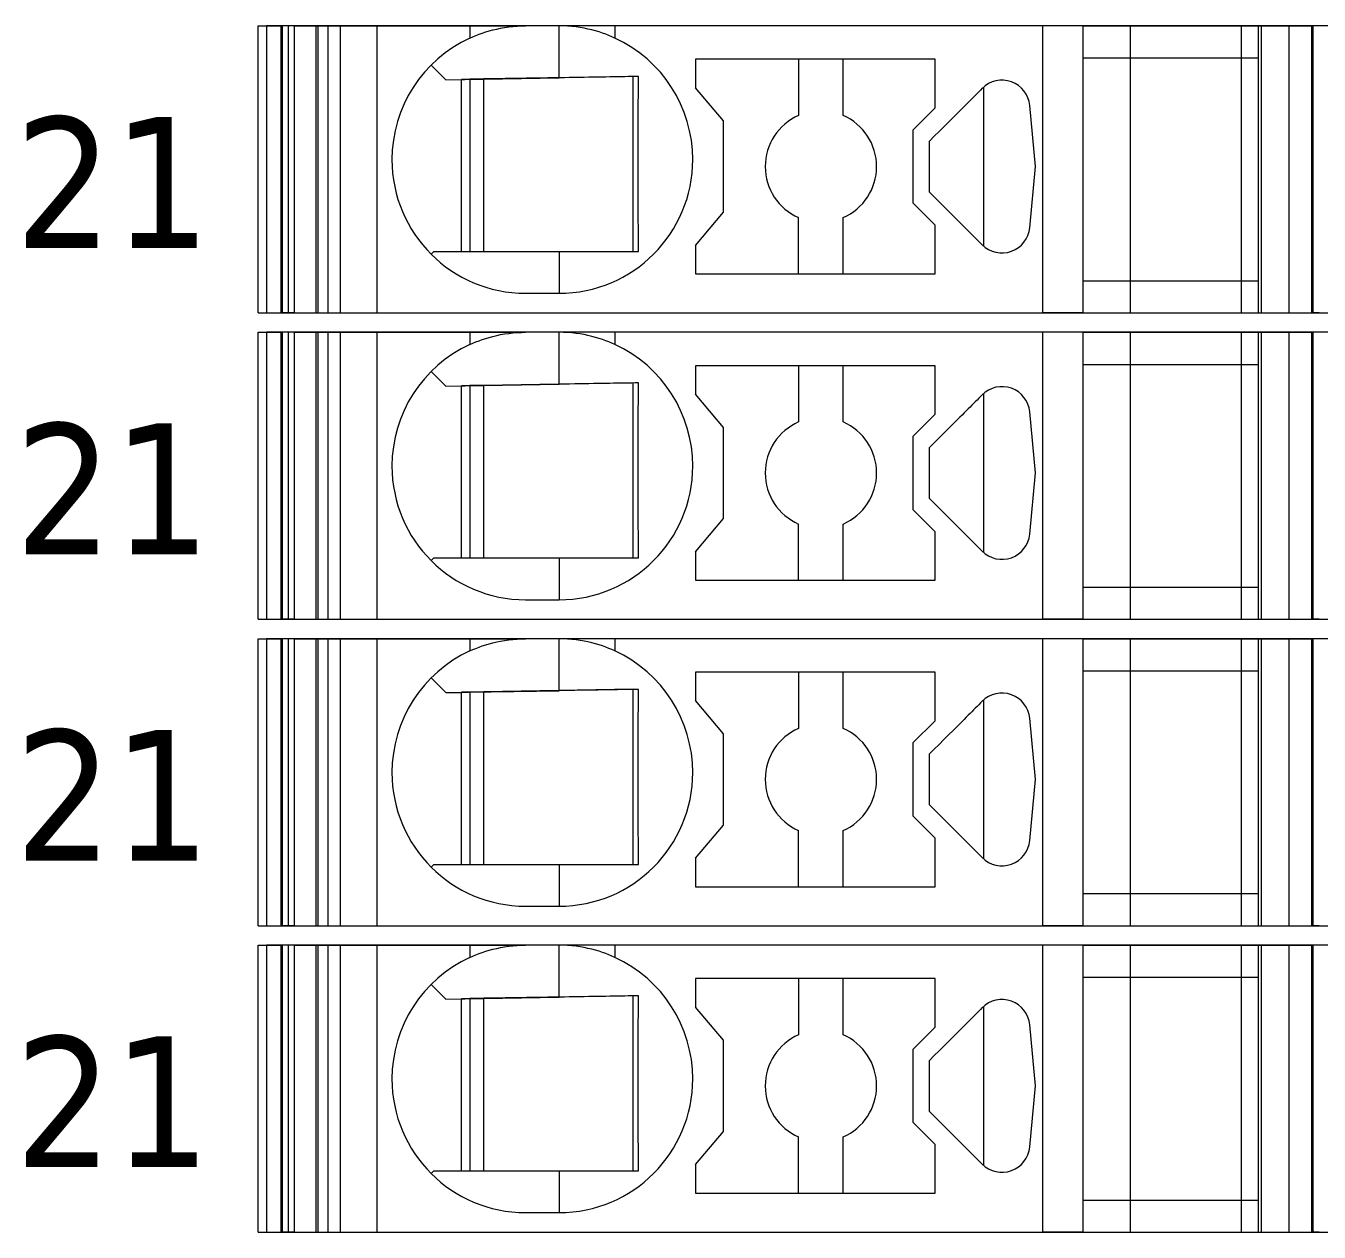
# Model space of a CAD drawing. Header units: millimetres. Extents: x 0 to 1680, y 0 to 1188.
# Drawn here: x 869.68 to 892.89, y 307.35 to 329 of the extents above; entities that cross this region are included whole.
import ezdxf
from ezdxf.enums import TextEntityAlignment as Align

# ---------------------------------------------------------------- set-up
doc = ezdxf.new("R2010")
doc.units = ezdxf.units.MM
for name, color, linetype, lineweight in [('EPLAN309', 5, 'Continuous', 5), ('EPLAN493', 5, 'Continuous', 5), ('MAIN-1', 7, 'Continuous', 5), ('MAIN-2', 7, 'Continuous', 5)]:
    doc.layers.add(name, color=color, linetype=linetype, lineweight=lineweight)
doc.styles.add('Tahoma', font='')
doc.styles.get('Tahoma').set_extended_font_data('Tahoma')

# ---------------------------------------------------------------- blocks, each defined once
blk = doc.blocks.new('EPLSYM_LibrarySPECIAL_Symbol12_Variant0_Placement8_14')
at = {"layer": 'EPLAN309', "lineweight": 13, "ltscale": 16}
blk.add_lwpolyline([(0, -5.15), (68.15, -5.15), (68.15, 0), (0, 0)], close=True, dxfattribs=at)
at = {"layer": 'EPLAN493', "color": 5, "style": 'Tahoma'}
blk.add_attdef('17_20450', text='', height=2.3478, dxfattribs=at).set_placement((0, -21.83478), align=Align.MIDDLE_RIGHT)
blk = doc.blocks.new('EPLSYM_LibrarySPECIAL_Symbol12_Variant0_Placement8_15')
at = {"layer": 'EPLAN309', "lineweight": 13, "ltscale": 16}
blk.add_lwpolyline([(0, -5.15), (68.15, -5.15), (68.15, 0), (0, 0)], close=True, dxfattribs=at)
at = {"layer": 'EPLAN493', "color": 5, "style": 'Tahoma'}
blk.add_attdef('17_20450', text='', height=2.3478, dxfattribs=at).set_placement((0, -21.83478), align=Align.MIDDLE_RIGHT)
blk = doc.blocks.new('EPLSYM_LibrarySPECIAL_Symbol12_Variant0_Placement8_16')
at = {"layer": 'EPLAN309', "lineweight": 13, "ltscale": 16}
blk.add_lwpolyline([(0, -5.15), (68.15, -5.15), (68.15, 0), (0, 0)], close=True, dxfattribs=at)
at = {"layer": 'EPLAN493', "color": 5, "style": 'Tahoma'}
blk.add_attdef('17_20450', text='', height=2.3478, dxfattribs=at).set_placement((0, -21.83478), align=Align.MIDDLE_RIGHT)
blk = doc.blocks.new('EPLSYM_LibrarySPECIAL_Symbol12_Variant0_Placement8_17')
at = {"layer": 'EPLAN309', "lineweight": 13, "ltscale": 16}
blk.add_lwpolyline([(0, -5.15), (68.15, -5.15), (68.15, 0), (0, 0)], close=True, dxfattribs=at)
at = {"layer": 'EPLAN493', "color": 5, "style": 'Tahoma'}
blk.add_attdef('17_20450', text='', height=2.3478, dxfattribs=at).set_placement((0, -21.83478), align=Align.MIDDLE_RIGHT)

msp = doc.modelspace()

# ---------------------------------------------------------------- linework, layer by layer
at = {"layer": 'MAIN-1'}
for p, q in [((873.85, 329), (874.284, 329)), ((873.85, 323.85), (873.85, 329)), ((874.393, 329), (874.284, 329)), ((874.284, 323.85), (874.284, 329)), ((874.501, 329), (874.393, 329)), ((874.393, 323.85), (874.393, 329)), ((874.501, 329), (877.65, 329)), ((874.501, 323.85), (874.501, 329)), ((877.65, 329), (878.65, 329)), ((877.65, 329), (877.65, 328.782)), ((878.131, 328.943), (878.201, 328.958)), ((878.201, 328.958), (878.272, 328.97)), ((878.272, 328.97), (878.346, 328.981)), ((878.346, 328.981), (878.421, 328.989)), ((878.421, 328.989), (878.497, 328.995)), ((878.497, 328.995), (878.573, 328.999)), ((878.573, 328.999), (878.65, 329)), ((879.25, 329), (878.65, 329)), ((879.327, 328.999), (879.25, 329)), ((880.25, 329), (879.25, 329)), ((879.25, 328.068), (879.25, 329)), ((879.403, 328.995), (879.327, 328.999)), ((879.479, 328.989), (879.403, 328.995)), ((879.554, 328.981), (879.479, 328.989)), ((879.628, 328.97), (879.554, 328.981)), ((879.699, 328.958), (879.628, 328.97)), ((879.769, 328.943), (879.699, 328.958)), ((887.932, 329), (880.25, 329)), ((880.25, 329), (880.25, 328.782)), ((888.65, 329), (887.932, 329)), ((887.932, 323.85), (887.932, 329)), ((888.65, 329), (891.8, 329)), ((888.65, 329), (888.65, 323.85)), ((891.8, 329), (892.35, 329)), ((891.8, 329), (891.8, 323.85)), ((892.35, 329), (892.784, 329)), ((892.35, 329), (892.35, 323.85)), ((892.893, 329), (892.784, 329)), ((892.784, 323.85), (892.784, 329)), ((877.65, 328.782), (877.702, 328.805)), ((877.702, 328.805), (877.756, 328.827)), ((877.756, 328.827), (877.813, 328.849)), ((877.813, 328.849), (877.872, 328.87)), ((877.872, 328.87), (877.933, 328.89)), ((877.933, 328.89), (877.997, 328.909)), ((877.997, 328.909), (878.063, 328.927)), ((878.063, 328.927), (878.131, 328.943)), ((879.837, 328.927), (879.769, 328.943)), ((879.903, 328.909), (879.837, 328.927)), ((879.967, 328.89), (879.903, 328.909)), ((880.028, 328.87), (879.967, 328.89)), ((880.087, 328.849), (880.028, 328.87)), ((880.144, 328.827), (880.087, 328.849)), ((880.198, 328.805), (880.144, 328.827)), ((880.25, 328.782), (880.198, 328.805)), ((876.953, 328.297), (877.217, 328.033)), ((881.7, 328.4), (881.7, 327.889)), ((886, 328.4), (881.7, 328.4)), ((883.55, 328.4), (883.55, 327.392)), ((884.35, 327.392), (884.35, 328.4)), ((886, 327.529), (886, 328.4)), ((888.65, 328.425), (891.8, 328.425)), ((877.217, 328.033), (879.25, 328.068)), ((877.5, 324.95), (877.5, 328.038)), ((877.65, 328.04), (877.65, 324.95)), ((877.9, 324.95), (877.9, 328.045)), ((879.345, 328.07), (879.25, 328.068)), ((879.438, 328.071), (879.345, 328.07)), ((879.53, 328.073), (879.438, 328.071)), ((879.618, 328.075), (879.53, 328.073)), ((879.703, 328.076), (879.618, 328.075)), ((879.786, 328.077), (879.703, 328.076)), ((879.865, 328.079), (879.786, 328.077)), ((879.943, 328.08), (879.865, 328.079)), ((880.017, 328.081), (879.943, 328.08)), ((880.09, 328.082), (880.017, 328.081)), ((880.16, 328.084), (880.09, 328.082)), ((880.229, 328.085), (880.16, 328.084)), ((880.297, 328.086), (880.229, 328.085)), ((880.363, 328.087), (880.297, 328.086)), ((880.428, 328.088), (880.363, 328.087)), ((880.491, 328.089), (880.428, 328.088)), ((880.554, 328.09), (880.491, 328.089)), ((880.615, 328.091), (880.554, 328.09)), ((880.579, 324.95), (880.579, 328.091)), ((880.676, 328.092), (880.615, 328.091)), ((880.676, 328.022), (880.676, 328.092)), ((880.673, 327.803), (880.674, 327.877)), ((880.673, 327.727), (880.673, 327.803)), ((880.674, 327.877), (880.675, 327.95)), ((880.675, 327.95), (880.676, 328.022)), ((882.2, 327.293), (881.7, 327.889)), ((886.784, 327.816), (886.752, 327.785)), ((886.815, 327.847), (886.784, 327.816)), ((886.846, 327.879), (886.815, 327.847)), ((886.867, 327.898), (886.867, 325.052)), ((880.67, 327.488), (880.671, 327.57)), ((880.671, 327.57), (880.672, 327.649)), ((880.672, 327.649), (880.673, 327.727)), ((886.558, 327.59), (886.521, 327.553)), ((886.594, 327.626), (886.558, 327.59)), ((886.627, 327.659), (886.594, 327.626)), ((886.658, 327.691), (886.627, 327.659)), ((886.69, 327.722), (886.658, 327.691)), ((886.721, 327.753), (886.69, 327.722)), ((886.752, 327.785), (886.721, 327.753)), ((887.802, 326.475), (887.698, 327.572)), ((880.669, 327.317), (880.67, 327.404)), ((880.67, 327.404), (880.67, 327.488)), ((885.6, 327.129), (886, 327.529)), ((886.323, 327.356), (886.242, 327.274)), ((886.402, 327.434), (886.323, 327.356)), ((886.443, 327.475), (886.402, 327.434)), ((886.483, 327.515), (886.443, 327.475)), ((886.521, 327.553), (886.483, 327.515)), ((880.668, 327.132), (880.669, 327.226)), ((880.668, 327.034), (880.668, 327.132)), ((880.669, 327.226), (880.669, 327.317)), ((882.2, 325.657), (882.2, 327.293)), ((885.6, 327.129), (885.6, 325.821)), ((886.072, 327.104), (885.986, 327.018)), ((886.158, 327.19), (886.072, 327.104)), ((886.242, 327.274), (886.158, 327.19)), ((880.667, 326.931), (880.668, 327.034)), ((880.667, 326.824), (880.667, 326.931)), ((885.986, 327.018), (885.9, 326.932)), ((885.9, 326.802), (885.9, 326.932)), ((880.667, 326.713), (880.667, 326.824)), ((880.667, 326.6), (880.667, 326.713)), ((885.9, 326.671), (885.9, 326.802)), ((885.9, 326.54), (885.9, 326.671)), ((880.667, 326.479), (880.667, 326.6)), ((880.667, 326.361), (880.667, 326.479)), ((885.9, 326.41), (885.9, 326.54)), ((885.9, 326.279), (885.9, 326.41)), ((887.698, 325.378), (887.802, 326.475)), ((880.667, 326.247), (880.667, 326.361)), ((880.668, 326.138), (880.667, 326.247)), ((885.9, 326.148), (885.9, 326.279)), ((880.668, 326.034), (880.668, 326.138)), ((880.669, 325.934), (880.668, 326.034)), ((885.9, 326.018), (885.9, 326.148)), ((885.9, 326.018), (886.846, 325.071)), ((880.669, 325.839), (880.669, 325.934)), ((880.67, 325.748), (880.669, 325.839)), ((880.671, 325.659), (880.67, 325.748)), ((886, 325.421), (885.6, 325.821)), ((880.672, 325.573), (880.671, 325.659)), ((880.672, 325.49), (880.672, 325.573)), ((880.673, 325.408), (880.672, 325.49)), ((881.7, 325.061), (882.2, 325.657)), ((883.55, 324.55), (883.55, 325.558)), ((884.35, 324.55), (884.35, 325.558)), ((880.674, 325.329), (880.673, 325.408)), ((880.675, 325.25), (880.674, 325.329)), ((880.676, 325.174), (880.675, 325.25)), ((886, 324.55), (886, 325.421)), ((880.676, 325.098), (880.676, 325.174)), ((880.677, 325.024), (880.676, 325.098)), ((880.678, 324.95), (880.677, 325.024)), ((881.7, 325.061), (881.7, 324.55)), ((877, 324.95), (876.953, 324.903)), ((877, 324.95), (879.25, 324.95)), ((879.25, 324.95), (879.342, 324.95)), ((879.25, 324.95), (879.25, 324.2)), ((879.342, 324.95), (879.433, 324.95)), ((879.433, 324.95), (879.523, 324.95)), ((879.523, 324.95), (879.61, 324.95)), ((879.61, 324.95), (879.695, 324.95)), ((879.695, 324.95), (879.778, 324.95)), ((879.778, 324.95), (879.858, 324.95)), ((879.858, 324.95), (879.936, 324.95)), ((879.936, 324.95), (880.011, 324.95)), ((880.011, 324.95), (880.085, 324.95)), ((880.085, 324.95), (880.157, 324.95)), ((880.157, 324.95), (880.226, 324.95)), ((880.226, 324.95), (880.295, 324.95)), ((880.295, 324.95), (880.361, 324.95)), ((880.361, 324.95), (880.427, 324.95)), ((880.427, 324.95), (880.491, 324.95)), ((880.491, 324.95), (880.555, 324.95)), ((880.555, 324.95), (880.617, 324.95)), ((880.617, 324.95), (880.678, 324.95)), ((881.7, 324.55), (886, 324.55)), ((888.65, 324.425), (891.8, 324.425)), ((878.65, 324.2), (879.25, 324.2)), ((873.85, 323.85), (874.284, 323.85)), ((874.393, 323.85), (874.284, 323.85)), ((874.501, 323.85), (874.393, 323.85)), ((874.501, 323.85), (887.932, 323.85)), ((888.65, 323.85), (887.932, 323.85)), ((888.65, 323.85), (891.8, 323.85)), ((891.8, 323.85), (892.35, 323.85)), ((892.35, 323.85), (892.784, 323.85)), ((892.893, 323.85), (892.784, 323.85)), ((873.85, 323.5), (874.284, 323.5)), ((873.85, 318.35), (873.85, 323.5)), ((874.393, 323.5), (874.284, 323.5)), ((874.284, 318.35), (874.284, 323.5)), ((874.501, 323.5), (874.393, 323.5)), ((874.393, 318.35), (874.393, 323.5)), ((874.501, 323.5), (877.65, 323.5)), ((874.501, 318.35), (874.501, 323.5)), ((877.65, 323.5), (878.65, 323.5)), ((877.65, 323.5), (877.65, 323.282)), ((877.872, 323.37), (877.933, 323.39)), ((877.933, 323.39), (877.997, 323.409)), ((877.997, 323.409), (878.063, 323.427)), ((878.063, 323.427), (878.131, 323.443)), ((878.131, 323.443), (878.201, 323.458)), ((878.201, 323.458), (878.272, 323.47)), ((878.272, 323.47), (878.346, 323.481)), ((878.346, 323.481), (878.421, 323.489)), ((878.421, 323.489), (878.497, 323.495)), ((878.497, 323.495), (878.573, 323.499)), ((878.573, 323.499), (878.65, 323.5)), ((879.25, 323.5), (878.65, 323.5)), ((879.327, 323.499), (879.25, 323.5)), ((880.25, 323.5), (879.25, 323.5)), ((879.25, 322.568), (879.25, 323.5)), ((879.403, 323.495), (879.327, 323.499)), ((879.479, 323.489), (879.403, 323.495)), ((879.554, 323.481), (879.479, 323.489)), ((879.628, 323.47), (879.554, 323.481)), ((879.699, 323.458), (879.628, 323.47)), ((879.769, 323.443), (879.699, 323.458)), ((879.837, 323.427), (879.769, 323.443)), ((879.903, 323.409), (879.837, 323.427)), ((879.967, 323.39), (879.903, 323.409)), ((880.028, 323.37), (879.967, 323.39)), ((887.932, 323.5), (880.25, 323.5)), ((880.25, 323.5), (880.25, 323.282)), ((888.65, 323.5), (887.932, 323.5)), ((887.932, 318.35), (887.932, 323.5)), ((888.65, 323.5), (891.8, 323.5)), ((888.65, 323.5), (888.65, 318.35)), ((891.8, 323.5), (892.35, 323.5)), ((891.8, 323.5), (891.8, 318.35)), ((892.35, 323.5), (892.784, 323.5)), ((892.35, 323.5), (892.35, 318.35)), ((892.893, 323.5), (892.784, 323.5)), ((892.784, 318.35), (892.784, 323.5)), ((877.65, 323.282), (877.702, 323.305)), ((877.702, 323.305), (877.756, 323.327)), ((877.756, 323.327), (877.813, 323.349)), ((877.813, 323.349), (877.872, 323.37)), ((880.087, 323.349), (880.028, 323.37)), ((880.144, 323.327), (880.087, 323.349)), ((880.198, 323.305), (880.144, 323.327)), ((880.25, 323.282), (880.198, 323.305)), ((888.65, 322.925), (891.8, 322.925)), ((876.953, 322.797), (877.217, 322.533)), ((881.7, 322.9), (881.7, 322.389)), ((886, 322.9), (881.7, 322.9)), ((883.55, 322.9), (883.55, 321.892)), ((884.35, 321.892), (884.35, 322.9)), ((886, 322.029), (886, 322.9)), ((877.217, 322.533), (879.25, 322.568)), ((877.5, 319.45), (877.5, 322.538)), ((877.65, 322.54), (877.65, 319.45)), ((877.9, 319.45), (877.9, 322.545)), ((879.345, 322.57), (879.25, 322.568)), ((879.438, 322.571), (879.345, 322.57)), ((879.53, 322.573), (879.438, 322.571)), ((879.618, 322.575), (879.53, 322.573)), ((879.703, 322.576), (879.618, 322.575)), ((879.786, 322.577), (879.703, 322.576)), ((879.865, 322.579), (879.786, 322.577)), ((879.943, 322.58), (879.865, 322.579)), ((880.017, 322.581), (879.943, 322.58)), ((880.09, 322.582), (880.017, 322.581)), ((880.16, 322.584), (880.09, 322.582)), ((880.229, 322.585), (880.16, 322.584)), ((880.297, 322.586), (880.229, 322.585)), ((880.363, 322.587), (880.297, 322.586)), ((880.428, 322.588), (880.363, 322.587)), ((880.491, 322.589), (880.428, 322.588)), ((880.554, 322.59), (880.491, 322.589)), ((880.615, 322.591), (880.554, 322.59)), ((880.579, 319.45), (880.579, 322.591)), ((880.676, 322.592), (880.615, 322.591)), ((880.675, 322.45), (880.676, 322.522)), ((880.676, 322.522), (880.676, 322.592)), ((880.672, 322.149), (880.673, 322.227)), ((880.673, 322.303), (880.674, 322.377)), ((880.673, 322.227), (880.673, 322.303)), ((880.674, 322.377), (880.675, 322.45)), ((882.2, 321.793), (881.7, 322.389)), ((886.721, 322.253), (886.69, 322.222)), ((886.752, 322.285), (886.721, 322.253)), ((886.784, 322.316), (886.752, 322.285)), ((886.815, 322.347), (886.784, 322.316)), ((886.846, 322.379), (886.815, 322.347)), ((886.867, 322.398), (886.867, 319.552)), ((880.67, 321.988), (880.671, 322.07)), ((880.671, 322.07), (880.672, 322.149)), ((885.6, 321.629), (886, 322.029)), ((886.483, 322.015), (886.443, 321.975)), ((886.521, 322.053), (886.483, 322.015)), ((886.558, 322.09), (886.521, 322.053)), ((886.594, 322.126), (886.558, 322.09)), ((886.627, 322.159), (886.594, 322.126)), ((886.658, 322.191), (886.627, 322.159)), ((886.69, 322.222), (886.658, 322.191)), ((887.802, 320.975), (887.698, 322.072)), ((880.669, 321.817), (880.67, 321.904)), ((880.669, 321.726), (880.669, 321.817)), ((880.67, 321.904), (880.67, 321.988)), ((882.2, 320.157), (882.2, 321.793)), ((886.242, 321.774), (886.158, 321.69)), ((886.323, 321.856), (886.242, 321.774)), ((886.402, 321.934), (886.323, 321.856)), ((886.443, 321.975), (886.402, 321.934)), ((880.667, 321.431), (880.668, 321.534)), ((880.668, 321.632), (880.669, 321.726)), ((880.668, 321.534), (880.668, 321.632)), ((885.6, 321.629), (885.6, 320.321)), ((886.072, 321.604), (885.986, 321.518)), ((886.158, 321.69), (886.072, 321.604)), ((880.667, 321.324), (880.667, 321.431)), ((880.667, 321.213), (880.667, 321.324)), ((885.986, 321.518), (885.9, 321.432)), ((885.9, 321.302), (885.9, 321.432)), ((885.9, 321.171), (885.9, 321.302)), ((880.667, 321.1), (880.667, 321.213)), ((880.667, 320.979), (880.667, 321.1)), ((885.9, 321.04), (885.9, 321.171)), ((880.667, 320.861), (880.667, 320.979)), ((880.667, 320.747), (880.667, 320.861)), ((885.9, 320.91), (885.9, 321.04)), ((885.9, 320.779), (885.9, 320.91)), ((887.698, 319.878), (887.802, 320.975)), ((880.668, 320.638), (880.667, 320.747)), ((880.668, 320.534), (880.668, 320.638)), ((885.9, 320.648), (885.9, 320.779)), ((885.9, 320.518), (885.9, 320.648)), ((880.669, 320.434), (880.668, 320.534)), ((880.669, 320.339), (880.669, 320.434)), ((885.9, 320.518), (886.846, 319.571)), ((880.67, 320.248), (880.669, 320.339)), ((880.671, 320.159), (880.67, 320.248)), ((880.672, 320.073), (880.671, 320.159)), ((881.7, 319.561), (882.2, 320.157)), ((886, 319.921), (885.6, 320.321)), ((880.672, 319.99), (880.672, 320.073)), ((880.673, 319.908), (880.672, 319.99)), ((880.674, 319.829), (880.673, 319.908)), ((883.55, 319.05), (883.55, 320.058)), ((884.35, 319.05), (884.35, 320.058)), ((886, 319.05), (886, 319.921)), ((880.675, 319.75), (880.674, 319.829)), ((880.676, 319.674), (880.675, 319.75)), ((880.676, 319.598), (880.676, 319.674)), ((877, 319.45), (876.953, 319.403)), ((877, 319.45), (879.25, 319.45)), ((879.25, 319.45), (879.342, 319.45)), ((879.25, 319.45), (879.25, 318.7)), ((879.342, 319.45), (879.433, 319.45)), ((879.433, 319.45), (879.523, 319.45)), ((879.523, 319.45), (879.61, 319.45)), ((879.61, 319.45), (879.695, 319.45)), ((879.695, 319.45), (879.778, 319.45)), ((879.778, 319.45), (879.858, 319.45)), ((879.858, 319.45), (879.936, 319.45)), ((879.936, 319.45), (880.011, 319.45)), ((880.011, 319.45), (880.085, 319.45)), ((880.085, 319.45), (880.157, 319.45)), ((880.157, 319.45), (880.226, 319.45)), ((880.226, 319.45), (880.295, 319.45)), ((880.295, 319.45), (880.361, 319.45)), ((880.361, 319.45), (880.427, 319.45)), ((880.427, 319.45), (880.491, 319.45)), ((880.491, 319.45), (880.555, 319.45)), ((880.555, 319.45), (880.617, 319.45)), ((880.617, 319.45), (880.678, 319.45)), ((880.677, 319.524), (880.676, 319.598)), ((880.678, 319.45), (880.677, 319.524)), ((881.7, 319.561), (881.7, 319.05)), ((881.7, 319.05), (886, 319.05)), ((888.65, 318.925), (891.8, 318.925)), ((878.65, 318.7), (879.25, 318.7)), ((873.85, 318.35), (874.284, 318.35)), ((874.393, 318.35), (874.284, 318.35)), ((874.501, 318.35), (874.393, 318.35)), ((874.501, 318.35), (887.932, 318.35)), ((888.65, 318.35), (887.932, 318.35)), ((888.65, 318.35), (891.8, 318.35)), ((891.8, 318.35), (892.35, 318.35)), ((892.35, 318.35), (892.784, 318.35)), ((892.893, 318.35), (892.784, 318.35)), ((873.85, 318), (874.284, 318)), ((873.85, 312.85), (873.85, 318)), ((874.393, 318), (874.284, 318)), ((874.284, 312.85), (874.284, 318)), ((874.501, 318), (874.393, 318)), ((874.393, 312.85), (874.393, 318)), ((874.501, 318), (877.65, 318)), ((874.501, 312.85), (874.501, 318)), ((877.65, 318), (878.65, 318)), ((877.65, 318), (877.65, 317.782)), ((877.702, 317.805), (877.756, 317.827)), ((877.756, 317.827), (877.813, 317.849)), ((877.813, 317.849), (877.872, 317.87)), ((877.872, 317.87), (877.933, 317.89)), ((877.933, 317.89), (877.997, 317.909)), ((877.997, 317.909), (878.063, 317.927)), ((878.063, 317.927), (878.131, 317.943)), ((878.131, 317.943), (878.201, 317.958)), ((878.201, 317.958), (878.272, 317.97)), ((878.272, 317.97), (878.346, 317.981)), ((878.346, 317.981), (878.421, 317.989)), ((878.421, 317.989), (878.497, 317.995)), ((878.497, 317.995), (878.573, 317.999)), ((878.573, 317.999), (878.65, 318)), ((879.25, 318), (878.65, 318)), ((879.327, 317.999), (879.25, 318)), ((880.25, 318), (879.25, 318)), ((879.25, 317.068), (879.25, 318)), ((879.403, 317.995), (879.327, 317.999)), ((879.479, 317.989), (879.403, 317.995)), ((879.554, 317.981), (879.479, 317.989)), ((879.628, 317.97), (879.554, 317.981)), ((879.699, 317.958), (879.628, 317.97)), ((879.769, 317.943), (879.699, 317.958)), ((879.837, 317.927), (879.769, 317.943)), ((879.903, 317.909), (879.837, 317.927)), ((879.967, 317.89), (879.903, 317.909)), ((880.028, 317.87), (879.967, 317.89)), ((880.087, 317.849), (880.028, 317.87)), ((880.144, 317.827), (880.087, 317.849)), ((880.198, 317.805), (880.144, 317.827)), ((887.932, 318), (880.25, 318)), ((880.25, 318), (880.25, 317.782)), ((888.65, 318), (887.932, 318)), ((887.932, 312.85), (887.932, 318)), ((888.65, 318), (891.8, 318)), ((888.65, 318), (888.65, 312.85)), ((891.8, 318), (892.35, 318)), ((891.8, 318), (891.8, 312.85)), ((892.35, 318), (892.784, 318)), ((892.35, 318), (892.35, 312.85)), ((892.893, 318), (892.784, 318)), ((892.784, 312.85), (892.784, 318)), ((877.65, 317.782), (877.702, 317.805)), ((880.25, 317.782), (880.198, 317.805)), ((881.7, 317.4), (881.7, 316.889)), ((886, 317.4), (881.7, 317.4)), ((883.55, 317.4), (883.55, 316.392)), ((884.35, 316.392), (884.35, 317.4)), ((886, 316.529), (886, 317.4)), ((888.65, 317.425), (891.8, 317.425)), ((876.953, 317.297), (877.217, 317.033)), ((877.217, 317.033), (879.25, 317.068)), ((877.5, 313.95), (877.5, 317.038)), ((877.65, 317.04), (877.65, 313.95)), ((877.9, 313.95), (877.9, 317.045)), ((879.345, 317.07), (879.25, 317.068)), ((879.438, 317.071), (879.345, 317.07)), ((879.53, 317.073), (879.438, 317.071)), ((879.618, 317.075), (879.53, 317.073)), ((879.703, 317.076), (879.618, 317.075)), ((879.786, 317.077), (879.703, 317.076)), ((879.865, 317.079), (879.786, 317.077)), ((879.943, 317.08), (879.865, 317.079)), ((880.017, 317.081), (879.943, 317.08)), ((880.09, 317.082), (880.017, 317.081)), ((880.16, 317.084), (880.09, 317.082)), ((880.229, 317.085), (880.16, 317.084)), ((880.297, 317.086), (880.229, 317.085)), ((880.363, 317.087), (880.297, 317.086)), ((880.428, 317.088), (880.363, 317.087)), ((880.491, 317.089), (880.428, 317.088)), ((880.554, 317.09), (880.491, 317.089)), ((880.615, 317.091), (880.554, 317.09)), ((880.579, 313.95), (880.579, 317.091)), ((880.676, 317.092), (880.615, 317.091)), ((880.674, 316.877), (880.675, 316.95)), ((880.675, 316.95), (880.676, 317.022)), ((880.676, 317.022), (880.676, 317.092)), ((882.2, 316.293), (881.7, 316.889)), ((886.867, 316.898), (886.867, 314.052)), ((880.672, 316.649), (880.673, 316.727)), ((880.673, 316.803), (880.674, 316.877)), ((880.673, 316.727), (880.673, 316.803)), ((886.627, 316.659), (886.594, 316.626)), ((886.658, 316.691), (886.627, 316.659)), ((886.69, 316.722), (886.658, 316.691)), ((886.721, 316.753), (886.69, 316.722)), ((886.752, 316.785), (886.721, 316.753)), ((886.784, 316.816), (886.752, 316.785)), ((886.815, 316.847), (886.784, 316.816)), ((886.846, 316.879), (886.815, 316.847)), ((880.67, 316.488), (880.671, 316.57)), ((880.67, 316.404), (880.67, 316.488)), ((880.671, 316.57), (880.672, 316.649)), ((885.6, 316.129), (886, 316.529)), ((886.402, 316.434), (886.323, 316.356)), ((886.443, 316.475), (886.402, 316.434)), ((886.483, 316.515), (886.443, 316.475)), ((886.521, 316.553), (886.483, 316.515)), ((886.558, 316.59), (886.521, 316.553)), ((886.594, 316.626), (886.558, 316.59)), ((887.802, 315.475), (887.698, 316.572)), ((880.668, 316.132), (880.669, 316.226)), ((880.669, 316.317), (880.67, 316.404)), ((880.669, 316.226), (880.669, 316.317)), ((882.2, 314.657), (882.2, 316.293)), ((886.158, 316.19), (886.072, 316.104)), ((886.242, 316.274), (886.158, 316.19)), ((886.323, 316.356), (886.242, 316.274)), ((880.667, 315.931), (880.668, 316.034)), ((880.668, 316.034), (880.668, 316.132)), ((885.6, 316.129), (885.6, 314.821)), ((885.986, 316.018), (885.9, 315.932)), ((886.072, 316.104), (885.986, 316.018)), ((880.667, 315.824), (880.667, 315.931)), ((880.667, 315.713), (880.667, 315.824)), ((885.9, 315.802), (885.9, 315.932)), ((885.9, 315.671), (885.9, 315.802)), ((880.667, 315.6), (880.667, 315.713)), ((880.667, 315.479), (880.667, 315.6)), ((885.9, 315.54), (885.9, 315.671)), ((885.9, 315.41), (885.9, 315.54)), ((880.667, 315.361), (880.667, 315.479)), ((880.667, 315.247), (880.667, 315.361)), ((885.9, 315.279), (885.9, 315.41)), ((885.9, 315.148), (885.9, 315.279)), ((887.698, 314.378), (887.802, 315.475)), ((880.668, 315.138), (880.667, 315.247)), ((880.668, 315.034), (880.668, 315.138)), ((880.669, 314.934), (880.668, 315.034)), ((885.9, 315.018), (885.9, 315.148)), ((880.669, 314.839), (880.669, 314.934)), ((880.67, 314.748), (880.669, 314.839)), ((886, 314.421), (885.6, 314.821)), ((885.9, 315.018), (886.846, 314.071)), ((880.671, 314.659), (880.67, 314.748)), ((880.672, 314.573), (880.671, 314.659)), ((880.672, 314.49), (880.672, 314.573)), ((881.7, 314.061), (882.2, 314.657)), ((880.673, 314.408), (880.672, 314.49)), ((880.674, 314.329), (880.673, 314.408)), ((883.55, 313.55), (883.55, 314.558)), ((884.35, 313.55), (884.35, 314.558)), ((886, 313.55), (886, 314.421)), ((880.675, 314.25), (880.674, 314.329)), ((880.676, 314.174), (880.675, 314.25)), ((880.676, 314.098), (880.676, 314.174)), ((880.677, 314.024), (880.676, 314.098)), ((877, 313.95), (876.953, 313.903)), ((877, 313.95), (879.25, 313.95)), ((879.25, 313.95), (879.342, 313.95)), ((879.25, 313.95), (879.25, 313.2)), ((879.342, 313.95), (879.433, 313.95)), ((879.433, 313.95), (879.523, 313.95)), ((879.523, 313.95), (879.61, 313.95)), ((879.61, 313.95), (879.695, 313.95)), ((879.695, 313.95), (879.778, 313.95)), ((879.778, 313.95), (879.858, 313.95)), ((879.858, 313.95), (879.936, 313.95)), ((879.936, 313.95), (880.011, 313.95)), ((880.011, 313.95), (880.085, 313.95)), ((880.085, 313.95), (880.157, 313.95)), ((880.157, 313.95), (880.226, 313.95)), ((880.226, 313.95), (880.295, 313.95)), ((880.295, 313.95), (880.361, 313.95)), ((880.361, 313.95), (880.427, 313.95)), ((880.427, 313.95), (880.491, 313.95)), ((880.491, 313.95), (880.555, 313.95)), ((880.555, 313.95), (880.617, 313.95)), ((880.617, 313.95), (880.678, 313.95)), ((880.678, 313.95), (880.677, 314.024)), ((881.7, 314.061), (881.7, 313.55)), ((881.7, 313.55), (886, 313.55)), ((888.65, 313.425), (891.8, 313.425)), ((878.65, 313.2), (879.25, 313.2)), ((873.85, 312.85), (874.284, 312.85)), ((874.393, 312.85), (874.284, 312.85)), ((874.501, 312.85), (874.393, 312.85)), ((874.501, 312.85), (887.932, 312.85)), ((888.65, 312.85), (887.932, 312.85)), ((888.65, 312.85), (891.8, 312.85)), ((891.8, 312.85), (892.35, 312.85)), ((892.35, 312.85), (892.784, 312.85)), ((892.893, 312.85), (892.784, 312.85)), ((873.85, 312.5), (874.284, 312.5)), ((873.85, 307.35), (873.85, 312.5)), ((874.393, 312.5), (874.284, 312.5)), ((874.284, 307.35), (874.284, 312.5)), ((874.501, 312.5), (874.393, 312.5)), ((874.393, 307.35), (874.393, 312.5)), ((874.501, 312.5), (877.65, 312.5)), ((874.501, 307.35), (874.501, 312.5)), ((877.65, 312.5), (878.65, 312.5)), ((877.65, 312.5), (877.65, 312.282)), ((878.272, 312.47), (878.346, 312.481)), ((878.346, 312.481), (878.421, 312.489)), ((878.421, 312.489), (878.497, 312.495)), ((878.497, 312.495), (878.573, 312.499)), ((878.573, 312.499), (878.65, 312.5)), ((879.25, 312.5), (878.65, 312.5)), ((879.327, 312.499), (879.25, 312.5)), ((880.25, 312.5), (879.25, 312.5)), ((879.25, 311.568), (879.25, 312.5)), ((879.403, 312.495), (879.327, 312.499)), ((879.479, 312.489), (879.403, 312.495)), ((879.554, 312.481), (879.479, 312.489)), ((879.628, 312.47), (879.554, 312.481)), ((887.932, 312.5), (880.25, 312.5)), ((880.25, 312.5), (880.25, 312.282)), ((888.65, 312.5), (887.932, 312.5)), ((887.932, 307.35), (887.932, 312.5)), ((888.65, 312.5), (891.8, 312.5)), ((888.65, 312.5), (888.65, 307.35)), ((891.8, 312.5), (892.35, 312.5)), ((891.8, 312.5), (891.8, 307.35)), ((892.35, 312.5), (892.784, 312.5)), ((892.35, 312.5), (892.35, 307.35)), ((892.893, 312.5), (892.784, 312.5)), ((892.784, 307.35), (892.784, 312.5)), ((877.65, 312.282), (877.702, 312.305)), ((877.702, 312.305), (877.756, 312.327)), ((877.756, 312.327), (877.813, 312.349)), ((877.813, 312.349), (877.872, 312.37)), ((877.872, 312.37), (877.933, 312.39)), ((877.933, 312.39), (877.997, 312.409)), ((877.997, 312.409), (878.063, 312.427)), ((878.063, 312.427), (878.131, 312.443)), ((878.131, 312.443), (878.201, 312.458)), ((878.201, 312.458), (878.272, 312.47)), ((879.699, 312.458), (879.628, 312.47)), ((879.769, 312.443), (879.699, 312.458)), ((879.837, 312.427), (879.769, 312.443)), ((879.903, 312.409), (879.837, 312.427)), ((879.967, 312.39), (879.903, 312.409)), ((880.028, 312.37), (879.967, 312.39)), ((880.087, 312.349), (880.028, 312.37)), ((880.144, 312.327), (880.087, 312.349)), ((880.198, 312.305), (880.144, 312.327)), ((880.25, 312.282), (880.198, 312.305)), ((876.953, 311.797), (877.217, 311.533)), ((881.7, 311.9), (881.7, 311.389)), ((886, 311.9), (881.7, 311.9)), ((883.55, 311.9), (883.55, 310.892)), ((884.35, 310.892), (884.35, 311.9)), ((886, 311.029), (886, 311.9)), ((888.65, 311.925), (891.8, 311.925)), ((877.217, 311.533), (879.25, 311.568)), ((877.9, 308.45), (877.9, 311.545)), ((879.345, 311.57), (879.25, 311.568)), ((879.438, 311.571), (879.345, 311.57)), ((879.53, 311.573), (879.438, 311.571)), ((879.618, 311.575), (879.53, 311.573)), ((879.703, 311.576), (879.618, 311.575)), ((879.786, 311.577), (879.703, 311.576)), ((879.865, 311.579), (879.786, 311.577)), ((879.943, 311.58), (879.865, 311.579)), ((880.017, 311.581), (879.943, 311.58)), ((880.09, 311.582), (880.017, 311.581)), ((880.16, 311.584), (880.09, 311.582)), ((880.229, 311.585), (880.16, 311.584)), ((880.297, 311.586), (880.229, 311.585)), ((880.363, 311.587), (880.297, 311.586)), ((880.428, 311.588), (880.363, 311.587)), ((880.491, 311.589), (880.428, 311.588)), ((880.554, 311.59), (880.491, 311.589)), ((880.615, 311.591), (880.554, 311.59)), ((880.579, 308.45), (880.579, 311.591)), ((880.676, 311.592), (880.615, 311.591)), ((880.676, 311.522), (880.676, 311.592)), ((877.5, 308.45), (877.5, 311.538)), ((877.65, 311.54), (877.65, 308.45)), ((880.673, 311.303), (880.674, 311.377)), ((880.674, 311.377), (880.675, 311.45)), ((880.675, 311.45), (880.676, 311.522)), ((882.2, 310.793), (881.7, 311.389)), ((886.784, 311.316), (886.752, 311.285)), ((886.815, 311.347), (886.784, 311.316)), ((886.846, 311.379), (886.815, 311.347)), ((886.867, 311.398), (886.867, 308.552)), ((880.671, 311.07), (880.672, 311.149)), ((880.672, 311.149), (880.673, 311.227)), ((880.673, 311.227), (880.673, 311.303)), ((886.558, 311.09), (886.521, 311.053)), ((886.594, 311.126), (886.558, 311.09)), ((886.627, 311.159), (886.594, 311.126)), ((886.658, 311.191), (886.627, 311.159)), ((886.69, 311.222), (886.658, 311.191)), ((886.721, 311.253), (886.69, 311.222)), ((886.752, 311.285), (886.721, 311.253)), ((880.669, 310.817), (880.67, 310.904)), ((880.67, 310.988), (880.671, 311.07)), ((880.67, 310.904), (880.67, 310.988)), ((885.6, 310.629), (886, 311.029)), ((886.323, 310.856), (886.242, 310.774)), ((886.402, 310.934), (886.323, 310.856)), ((886.443, 310.975), (886.402, 310.934)), ((886.483, 311.015), (886.443, 310.975)), ((886.521, 311.053), (886.483, 311.015)), ((887.802, 309.975), (887.698, 311.072)), ((880.668, 310.632), (880.669, 310.726)), ((880.668, 310.534), (880.668, 310.632)), ((880.669, 310.726), (880.669, 310.817)), ((882.2, 309.157), (882.2, 310.793)), ((885.6, 310.629), (885.6, 309.321)), ((886.158, 310.69), (886.072, 310.604)), ((886.242, 310.774), (886.158, 310.69)), ((880.667, 310.431), (880.668, 310.534)), ((880.667, 310.324), (880.667, 310.431)), ((885.986, 310.518), (885.9, 310.432)), ((885.9, 310.302), (885.9, 310.432)), ((886.072, 310.604), (885.986, 310.518)), ((880.667, 310.213), (880.667, 310.324)), ((880.667, 310.1), (880.667, 310.213)), ((885.9, 310.171), (885.9, 310.302)), ((885.9, 310.04), (885.9, 310.171)), ((880.667, 309.979), (880.667, 310.1)), ((880.667, 309.861), (880.667, 309.979)), ((885.9, 309.91), (885.9, 310.04)), ((887.698, 308.878), (887.802, 309.975)), ((880.667, 309.747), (880.667, 309.861)), ((880.668, 309.638), (880.667, 309.747)), ((885.9, 309.779), (885.9, 309.91)), ((885.9, 309.648), (885.9, 309.779)), ((880.668, 309.534), (880.668, 309.638)), ((880.669, 309.434), (880.668, 309.534)), ((885.9, 309.518), (885.9, 309.648)), ((885.9, 309.518), (886.846, 308.571)), ((880.669, 309.339), (880.669, 309.434)), ((880.67, 309.248), (880.669, 309.339)), ((880.671, 309.159), (880.67, 309.248)), ((886, 308.921), (885.6, 309.321)), ((880.672, 309.073), (880.671, 309.159)), ((880.672, 308.99), (880.672, 309.073)), ((881.7, 308.561), (882.2, 309.157)), ((883.55, 308.05), (883.55, 309.058)), ((884.35, 308.05), (884.35, 309.058)), ((880.673, 308.908), (880.672, 308.99)), ((880.674, 308.829), (880.673, 308.908)), ((880.675, 308.75), (880.674, 308.829)), ((886, 308.05), (886, 308.921)), ((880.676, 308.674), (880.675, 308.75)), ((880.676, 308.598), (880.676, 308.674)), ((880.677, 308.524), (880.676, 308.598)), ((881.7, 308.561), (881.7, 308.05)), ((877, 308.45), (876.953, 308.403)), ((877, 308.45), (879.25, 308.45)), ((879.25, 308.45), (879.342, 308.45)), ((879.25, 308.45), (879.25, 307.7)), ((879.342, 308.45), (879.433, 308.45)), ((879.433, 308.45), (879.523, 308.45)), ((879.523, 308.45), (879.61, 308.45)), ((879.61, 308.45), (879.695, 308.45)), ((879.695, 308.45), (879.778, 308.45)), ((879.778, 308.45), (879.858, 308.45)), ((879.858, 308.45), (879.936, 308.45)), ((879.936, 308.45), (880.011, 308.45)), ((880.011, 308.45), (880.085, 308.45)), ((880.085, 308.45), (880.157, 308.45)), ((880.157, 308.45), (880.226, 308.45)), ((880.226, 308.45), (880.295, 308.45)), ((880.295, 308.45), (880.361, 308.45)), ((880.361, 308.45), (880.427, 308.45)), ((880.427, 308.45), (880.491, 308.45)), ((880.491, 308.45), (880.555, 308.45)), ((880.555, 308.45), (880.617, 308.45)), ((880.617, 308.45), (880.678, 308.45)), ((880.678, 308.45), (880.677, 308.524)), ((881.7, 308.05), (886, 308.05)), ((888.65, 307.925), (891.8, 307.925)), ((878.65, 307.7), (879.25, 307.7)), ((873.85, 307.35), (874.284, 307.35)), ((874.393, 307.35), (874.284, 307.35)), ((874.501, 307.35), (874.393, 307.35)), ((874.501, 307.35), (887.932, 307.35)), ((888.65, 307.35), (887.932, 307.35)), ((888.65, 307.35), (891.8, 307.35)), ((891.8, 307.35), (892.35, 307.35)), ((892.35, 307.35), (892.784, 307.35)), ((892.893, 307.35), (892.784, 307.35))]:
    msp.add_line(p, q, dxfattribs=at)
for centre, radius, start, end in [((878.65, 326.6), 2.4, 114.6244, 180), ((879.25, 326.6), 2.4, 0, 65.3756), ((887.2, 327.525), 0.5, 5.4404, 135), ((883.95, 326.475), 1, 113.5782, 180), ((883.95, 326.475), 1, 0, 66.4218), ((878.65, 326.6), 2.4, 180, 270), ((879.25, 326.6), 2.4, 270, 0), ((883.95, 326.475), 1, 180, 246.4218), ((883.95, 326.475), 1, 293.5782, 0), ((887.2, 325.425), 0.5, 225, 354.5596), ((878.65, 321.1), 2.4, 114.6244, 180), ((879.25, 321.1), 2.4, 0, 65.3756), ((887.2, 322.025), 0.5, 5.4404, 135), ((883.95, 320.975), 1, 113.5782, 180), ((883.95, 320.975), 1, 0, 66.4218), ((878.65, 321.1), 2.4, 180, 270), ((879.25, 321.1), 2.4, 270, 0), ((883.95, 320.975), 1, 180, 246.4218), ((883.95, 320.975), 1, 293.5782, 0), ((887.2, 319.925), 0.5, 225, 354.5596), ((878.65, 315.6), 2.4, 114.6244, 180), ((879.25, 315.6), 2.4, 0, 65.3756), ((887.2, 316.525), 0.5, 5.4404, 135), ((883.95, 315.475), 1, 113.5782, 180), ((883.95, 315.475), 1, 0, 66.4218), ((878.65, 315.6), 2.4, 180, 270), ((879.25, 315.6), 2.4, 270, 0), ((883.95, 315.475), 1, 180, 246.4218), ((883.95, 315.475), 1, 293.5782, 0), ((887.2, 314.425), 0.5, 225, 354.5596), ((878.65, 310.1), 2.4, 114.6244, 180), ((879.25, 310.1), 2.4, 0, 65.3756), ((887.2, 311.025), 0.5, 5.4404, 135), ((883.95, 309.975), 1, 113.5782, 180), ((883.95, 309.975), 1, 0, 66.4218), ((878.65, 310.1), 2.4, 180, 270), ((879.25, 310.1), 2.4, 270, 0), ((883.95, 309.975), 1, 180, 246.4218), ((883.95, 309.975), 1, 293.5782, 0), ((887.2, 308.925), 0.5, 225, 354.5596)]:
    msp.add_arc(centre, radius, start, end, dxfattribs=at)
at = {"layer": 'MAIN-2'}
for p, q in [((874.256, 329), (874.256, 323.85)), ((874.889, 323.85), (874.889, 329)), ((874.917, 329), (874.917, 323.85)), ((875.102, 329), (875.102, 323.85)), ((875.32, 329), (875.32, 323.85)), ((875.981, 329), (875.981, 323.85)), ((889.506, 323.85), (889.506, 329)), ((891.491, 329), (891.491, 323.85)), ((891.85, 329), (891.85, 323.85)), ((892.756, 329), (892.756, 323.85)), ((877.217, 328.033), (877.5, 328.038)), ((877.65, 328.042), (877.5, 328.039)), ((877.5, 328.039), (877.5, 328.038)), ((877.5, 328.038), (877.5, 328.038)), ((877.9, 328.048), (877.65, 328.043)), ((877.65, 328.042), (877.65, 328.043)), ((877.65, 328.042), (877.65, 328.04)), ((877.9, 328.053), (880.579, 328.1)), ((877.9, 328.048), (877.9, 328.053)), ((877.9, 328.045), (877.9, 328.048)), ((880.579, 328.1), (880.676, 328.092)), ((880.579, 328.091), (880.579, 328.1)), ((877.65, 324.95), (877.65, 324.95)), ((877.9, 324.95), (877.9, 324.95)), ((874.256, 323.5), (874.256, 318.35)), ((874.889, 318.35), (874.889, 323.5)), ((874.917, 323.5), (874.917, 318.35)), ((875.102, 323.5), (875.102, 318.35)), ((875.32, 323.5), (875.32, 318.35)), ((875.981, 323.5), (875.981, 318.35)), ((889.506, 318.35), (889.506, 323.5)), ((891.491, 323.5), (891.491, 318.35)), ((891.85, 323.5), (891.85, 318.35)), ((892.756, 323.5), (892.756, 318.35)), ((877.217, 322.533), (877.5, 322.538)), ((877.65, 322.542), (877.5, 322.539)), ((877.5, 322.539), (877.5, 322.538)), ((877.5, 322.538), (877.5, 322.538)), ((877.9, 322.548), (877.65, 322.543)), ((877.65, 322.542), (877.65, 322.543)), ((877.65, 322.542), (877.65, 322.54)), ((877.9, 322.553), (880.579, 322.6)), ((877.9, 322.548), (877.9, 322.553)), ((877.9, 322.545), (877.9, 322.548)), ((880.579, 322.6), (880.676, 322.592)), ((880.579, 322.591), (880.579, 322.6)), ((877.65, 319.45), (877.65, 319.45)), ((877.9, 319.45), (877.9, 319.45)), ((874.256, 318), (874.256, 312.85)), ((874.889, 312.85), (874.889, 318)), ((874.917, 318), (874.917, 312.85)), ((875.102, 318), (875.102, 312.85)), ((875.32, 318), (875.32, 312.85)), ((875.981, 318), (875.981, 312.85)), ((889.506, 312.85), (889.506, 318)), ((891.491, 318), (891.491, 312.85)), ((891.85, 318), (891.85, 312.85)), ((892.756, 318), (892.756, 312.85)), ((877.217, 317.033), (877.5, 317.038)), ((877.65, 317.042), (877.5, 317.039)), ((877.5, 317.039), (877.5, 317.038)), ((877.5, 317.038), (877.5, 317.038)), ((877.9, 317.048), (877.65, 317.043)), ((877.65, 317.042), (877.65, 317.043)), ((877.65, 317.042), (877.65, 317.04)), ((877.9, 317.053), (880.579, 317.1)), ((877.9, 317.048), (877.9, 317.053)), ((877.9, 317.045), (877.9, 317.048)), ((880.579, 317.1), (880.676, 317.092)), ((880.579, 317.091), (880.579, 317.1)), ((877.65, 313.95), (877.65, 313.95)), ((877.9, 313.95), (877.9, 313.95)), ((874.256, 312.5), (874.256, 307.35)), ((874.889, 307.35), (874.889, 312.5)), ((874.917, 312.5), (874.917, 307.35)), ((875.102, 312.5), (875.102, 307.35)), ((875.32, 312.5), (875.32, 307.35)), ((875.981, 312.5), (875.981, 307.35)), ((889.506, 307.35), (889.506, 312.5)), ((891.491, 312.5), (891.491, 307.35)), ((891.85, 312.5), (891.85, 307.35)), ((892.756, 312.5), (892.756, 307.35)), ((877.9, 311.548), (877.65, 311.543)), ((877.9, 311.553), (880.579, 311.6)), ((877.9, 311.548), (877.9, 311.553)), ((877.9, 311.545), (877.9, 311.548)), ((880.579, 311.6), (880.676, 311.592)), ((880.579, 311.591), (880.579, 311.6)), ((877.217, 311.533), (877.5, 311.538)), ((877.65, 311.542), (877.5, 311.539)), ((877.5, 311.539), (877.5, 311.538)), ((877.5, 311.538), (877.5, 311.538)), ((877.65, 311.542), (877.65, 311.543)), ((877.65, 311.542), (877.65, 311.54)), ((877.65, 308.45), (877.65, 308.45)), ((877.9, 308.45), (877.9, 308.45))]:
    msp.add_line(p, q, dxfattribs=at)

# ---------------------------------------------------------------- block references
ref = msp.add_blockref('EPLSYM_LibrarySPECIAL_Symbol12_Variant0_Placement8_14', (874, 329))
ref.add_attrib('17_20450', '21', dxfattribs={"layer": 'EPLAN493', "color": 5, "height": 2.3478, "style": 'Tahoma'}).set_placement((873, 326.19), align=Align.MIDDLE_RIGHT)
ref = msp.add_blockref('EPLSYM_LibrarySPECIAL_Symbol12_Variant0_Placement8_15', (874, 323.5))
ref.add_attrib('17_20450', '21', dxfattribs={"layer": 'EPLAN493', "color": 5, "height": 2.3478, "style": 'Tahoma'}).set_placement((873, 320.69), align=Align.MIDDLE_RIGHT)
ref = msp.add_blockref('EPLSYM_LibrarySPECIAL_Symbol12_Variant0_Placement8_16', (874, 318))
ref.add_attrib('17_20450', '21', dxfattribs={"layer": 'EPLAN493', "color": 5, "height": 2.3478, "style": 'Tahoma'}).set_placement((873, 315.19), align=Align.MIDDLE_RIGHT)
ref = msp.add_blockref('EPLSYM_LibrarySPECIAL_Symbol12_Variant0_Placement8_17', (874, 312.5))
ref.add_attrib('17_20450', '21', dxfattribs={"layer": 'EPLAN493', "color": 5, "height": 2.3478, "style": 'Tahoma'}).set_placement((873, 309.69), align=Align.MIDDLE_RIGHT)

doc.saveas('drawing.dxf')
